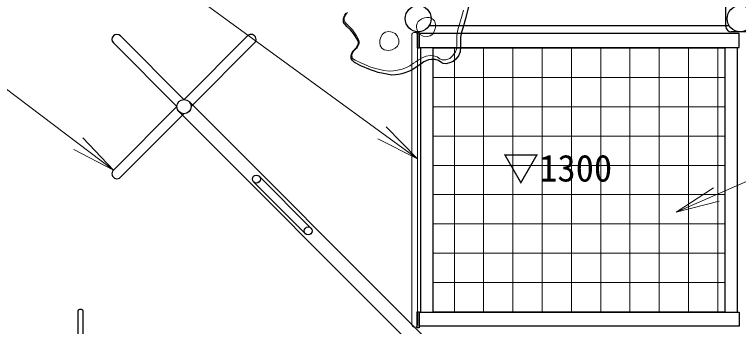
# Model space of a CAD drawing. Units: millimetres at full size, sheet at 1:60; details may follow other scales. Extents: x 900 to 24300, y 900 to 16920.
# Drawn here: x 4275 to 6749, y 13345 to 14410 of the extents above; entities that cross this region are included whole.
import ezdxf
from ezdxf.enums import TextEntityAlignment as Align

# ---------------------------------------------------------------- set-up
doc = ezdxf.new("R2010")
doc.units = ezdxf.units.MM
doc.header["$LTSCALE"] = 60
for name, color, linetype, lineweight in [('D-STR-1', 1, 'Continuous', 25), ('D-STR-2', 82, 'Continuous', 13), ('D-STR-3', 251, 'Continuous', 9), ('D-STR-HTXT', 7, 'Continuous', 13), ('D-STR-TXT', 7, 'Continuous', 13)]:
    doc.layers.add(name, color=color, linetype=linetype, lineweight=lineweight)
doc.styles.add('ＭＳ ゴシック', font='')
doc.styles.get('ＭＳ ゴシック').set_extended_font_data('MS Gothic')

# ---------------------------------------------------------------- blocks, each defined once
blk = doc.blocks.new('open_arrow')
at = {"color": 0, "linetype": 'Continuous', "lineweight": -2}
blk.add_lwpolyline([(7.5, 1.25), (0, 0), (7.5, -1.25)], dxfattribs=at)

msp = doc.modelspace()

# ---------------------------------------------------------------- linework, layer by layer
at = {"layer": 'D-STR-1'}
for p, q in [((6705.43, 14368.48), (6705.5, 15441.75)), ((6716.86, 14371.42), (5691.54, 14371.42)), ((7884.93, 14350.37), (6723.47, 14350.45)), ((4636.91, 14337.06), (4853.94, 14120.02)), ((5071.49, 14337.06), (4854.46, 14120.02)), ((4612.86, 14313.02), (4829.9, 14095.98)), ((5095.53, 14313.02), (4878.5, 14095.98)), ((5662.85, 13394.57), (5662.85, 14296.87)), ((5705.55, 13394.57), (5705.55, 14296.87)), ((6702.85, 13394.57), (6702.85, 14296.87)), ((6745.55, 13394.57), (6745.55, 14296.87)), ((4871.38, 14112.91), (5671.38, 13312.91)), ((4612.86, 13878.43), (4829.9, 14095.47)), ((4837.02, 14078.54), (5637.02, 13278.54)), ((4636.91, 13854.39), (4853.94, 14071.42)), ((5111.3, 13857.85), (5288.08, 13681.08)), ((5092.07, 13838.62), (5268.85, 13661.84)), ((4491.2, 13397.22), (4491.2, 12094.22)), ((4504.2, 13403.22), (4497.2, 13403.22)), ((4510.2, 12094.22), (4510.2, 13397.22))]:
    msp.add_line(p, q, dxfattribs=at)
msp.add_lwpolyline([(5829.39, 14450.28), (5817.44, 14399.37), (5806.59, 14363.51), (5802.33, 14349.15), (5799.23, 14333.02), (5799.46, 14320.95), (5799.37, 14299.54), (5797.42, 14282.01), (5792.45, 14269.24), (5783.04, 14256.91), (5774.29, 14249.63), (5764.72, 14245.71), (5750.44, 14242.02), (5739.84, 14243.08), (5734.78, 14245.43), (5724.02, 14252.88), (5712.41, 14256.33), (5700.12, 14256.75), (5689.79, 14254.74), (5674, 14248.05), (5662.98, 14240.74), (5647.54, 14230.08), (5636.09, 14222.64), (5629.42, 14219.32), (5621.49, 14215.93), (5608.61, 14210.41), (5598.77, 14207.93), (5586.75, 14204.89), (5576.92, 14204.07), (5564.36, 14203.17), (5552.69, 14205.07), (5535.92, 14208.06), (5518.03, 14212.26), (5505.4, 14216.28), (5491.38, 14220.92), (5458.72, 14234.2), (5436.38, 14246.16), (5430.02, 14252.51), (5425.89, 14259.77), (5425.1, 14268.57), (5428.02, 14278.41), (5432.09, 14285.34), (5438.81, 14292.29), (5444.6, 14297.88), (5448.62, 14304.27), (5450.64, 14311.92), (5450.38, 14314.77), (5448.84, 14319.51), (5438.15, 14338.67), (5429.82, 14349.65), (5423.4, 14357.32), (5411.71, 14368.18), (5404.31, 14375.34), (5402.4, 14377.75), (5399.61, 14383.79), (5399.05, 14389.24), (5399.08, 14394.8), (5401.05, 14401.7), (5404.18, 14408.1), (5408.8, 14414.8)], dxfattribs=at)
for points in [[(5651.2, 14296.17), (5657.2, 14296.17), (5657.2, 14351.17), (5651.2, 14351.17)], [(6751.2, 14296.87), (6751.2, 14345.47), (5657.2, 14345.47), (5657.2, 14296.87)], [(5651.2, 13395.27), (5657.2, 13395.27), (5657.2, 13340.27), (5651.2, 13340.27)], [(6751.2, 13394.57), (6751.2, 13345.97), (5657.2, 13345.97), (5657.2, 13394.57)]]:
    msp.add_lwpolyline(points, close=True, dxfattribs=at)
for centre, radius in [((5654.2, 14395.72), 44.55), ((6754.2, 14395.72), 44.55), ((4854.2, 14095.72), 24.3), ((5101.69, 13848.24), 13.6), ((5278.46, 13671.46), 13.6)]:
    msp.add_circle(centre, radius, dxfattribs=at)
for centre, radius, start, end in [((6724.33, 14369.38), 18.93, 182.70398, 265.90341), ((4624.88, 14325.04), 17, 45, 225), ((5083.51, 14325.04), 17, 314.99969, 135), ((4624.88, 13866.41), 17, 134.99977, 315.00019), ((4497.2, 13397.22), 6, 90, 180), ((4504.2, 13397.22), 6, 0, 90)]:
    msp.add_arc(centre, radius, start, end, dxfattribs=at)
at = {"layer": 'D-STR-2'}
for p, q in [((5645.95, 14348.22), (5638.95, 14348.22)), ((5632.95, 14342.22), (5632.95, 13349.22)), ((5651.95, 13349.22), (5651.95, 14342.22))]:
    msp.add_line(p, q, dxfattribs=at)
for centre, start, end in [((5638.95, 14342.22), 90, 180), ((5645.95, 14342.22), 360, 90), ((5638.95, 13349.22), 180, 270), ((5645.95, 13349.22), 270, 0)]:
    msp.add_arc(centre, 6, start, end, dxfattribs=at)
at = {"layer": 'D-STR-3'}
for p, q in [((5705.55, 14295.16), (6477.88, 14295.16)), ((5777.88, 14095.16), (5777.88, 14296.87)), ((5877.88, 14095.16), (5877.88, 14296.87)), ((5977.88, 14095.16), (5977.88, 14296.87)), ((6077.88, 14095.16), (6077.88, 14296.87)), ((6177.88, 14095.16), (6177.88, 14296.87)), ((6277.88, 14095.16), (6277.88, 14296.87)), ((6377.88, 14095.16), (6377.88, 14296.87)), ((6477.88, 14095.16), (6477.88, 14296.87)), ((6477.88, 14295.16), (6702.85, 14295.16)), ((6577.88, 14095.16), (6577.88, 14296.87)), ((6677.88, 14095.16), (6677.88, 14296.87)), ((5705.55, 14195.16), (6477.88, 14195.16)), ((6477.88, 14195.16), (6702.85, 14195.16)), ((5705.55, 14095.16), (6477.88, 14095.16)), ((5777.88, 13394.57), (5777.88, 14095.16)), ((5877.88, 13394.57), (5877.88, 14095.16)), ((5977.88, 13394.57), (5977.88, 14095.16)), ((6077.88, 13394.57), (6077.88, 14095.16)), ((6177.88, 13394.57), (6177.88, 14095.16)), ((6277.88, 13394.57), (6277.88, 14095.16)), ((6377.88, 13394.57), (6377.88, 14095.16)), ((6477.88, 13394.57), (6477.88, 14095.16)), ((6477.88, 14095.16), (6702.85, 14095.16)), ((6577.88, 13394.57), (6577.88, 14095.16)), ((6677.88, 13394.57), (6677.88, 14095.16)), ((5705.55, 13995.16), (6477.88, 13995.16)), ((6477.88, 13995.16), (6702.85, 13995.16)), ((5705.55, 13895.16), (6477.88, 13895.16)), ((6477.88, 13895.16), (6702.85, 13895.16)), ((5705.55, 13795.16), (6477.88, 13795.16)), ((6477.88, 13795.16), (6702.85, 13795.16)), ((5705.55, 13695.16), (6477.88, 13695.16)), ((6477.88, 13695.16), (6702.85, 13695.16)), ((5705.55, 13595.16), (6477.88, 13595.16)), ((6477.88, 13595.16), (6702.85, 13595.16)), ((5705.55, 13495.16), (6477.88, 13495.16)), ((6477.88, 13495.16), (6702.85, 13495.16)), ((5705.55, 13395.16), (6477.88, 13395.16)), ((6477.88, 13395.16), (6702.85, 13395.16))]:
    msp.add_line(p, q, dxfattribs=at)
msp.add_lwpolyline([(5808.66, 14424.1), (5801.95, 14399.9), (5791.53, 14365.33), (5788.6, 14353.06), (5786.67, 14338.34), (5786.75, 14320.57), (5786.39, 14307.34), (5784.78, 14292.11), (5781.68, 14282.46), (5773.06, 14269.94), (5761.88, 14259.76), (5748.39, 14255.1), (5736.26, 14254.84), (5727.94, 14258.42), (5718.98, 14264.96), (5706.33, 14269.03), (5696.9, 14269.85), (5681.41, 14267.81), (5665.2, 14261.17), (5655.86, 14255.56), (5646.58, 14248.74), (5638.81, 14243.43), (5625.42, 14235.25), (5614.41, 14228.56), (5599.12, 14223.18), (5584.19, 14220.21), (5569.42, 14217.1), (5556.13, 14216.15), (5537.01, 14218.57), (5523.22, 14222.01), (5508.78, 14225.88), (5489.24, 14231.34), (5471.65, 14238.8), (5458.19, 14244.52), (5438.65, 14253.69), (5430.09, 14260.17), (5428.46, 14262.88), (5427.76, 14271.33), (5429.42, 14277.77), (5434.67, 14286.08), (5440.77, 14292.19), (5445.37, 14296.58), (5449.71, 14303.14), (5452.44, 14310.71), (5452.75, 14318.02), (5450.74, 14324.33), (5444.12, 14336.77), (5429.88, 14357), (5420.1, 14367.93), (5411.75, 14375.68), (5406.57, 14380), (5403.36, 14384.55), (5401.51, 14390.92), (5401.64, 14397.38), (5403.18, 14402.38), (5407.02, 14409.81), (5412.84, 14416.74)], dxfattribs=at)
for points in [[(5648.58, 14371.8), (5650.6, 14378.91), (5654.76, 14385.48), (5659.83, 14390.66), (5666.64, 14395.17), (5675.51, 14398.4), (5683.99, 14399.73), (5691.96, 14399.26), (5698.2, 14397.42), (5705.01, 14393.3), (5709.78, 14387.9), (5712.75, 14381.47), (5713.97, 14375.23), (5713.68, 14365.36), (5710.62, 14354.72), (5703.97, 14343.32), (5695.65, 14336.83), (5685.32, 14334.63), (5671.37, 14336.45), (5659.24, 14343.19), (5653.98, 14349.31), (5649.91, 14359.35), (5648.72, 14366.35)], [(5523.49, 14322.19), (5526.89, 14332.85), (5532.81, 14342.78), (5541.86, 14349.75), (5554.37, 14351.75), (5565.36, 14349.98), (5575.58, 14344.83), (5583, 14337.03), (5587.86, 14323.02), (5588.07, 14312.45), (5583.3, 14302.29), (5576.01, 14294.77), (5565.79, 14289.27), (5552.23, 14286.58), (5538.34, 14289.1), (5529.74, 14295.16), (5524.33, 14304.52), (5522.9, 14312.67)]]:
    msp.add_lwpolyline(points, close=True, dxfattribs=at)
at = {"layer": 'D-STR-HTXT'}
for points in [[(5651.95, 13917.85), (4623.31, 14666.72), (4603.31, 14666.72), (3652.01, 14666.72), (4127.66, 14666.72)], [(4612.86, 13878.43), (4243.03, 14158.21), (4223.03, 14158.21), (2887.88, 14158.21), (3555.46, 14158.21)], [(6535.28, 13735.56), (7250.75, 14046.9), (7270.75, 14046.9), (9293.8, 14046.9), (8282.28, 14046.9)]]:
    msp.add_lwpolyline(points, dxfattribs=at)

# ---------------------------------------------------------------- block references
at = {"layer": 'D-STR-HTXT', "xscale": 20, "yscale": 20}
for p, rotation in [((5651.95, 13917.85), 143.9), ((4612.86, 13878.43), 142.9), ((6535.28, 13735.56), 23.5)]:
    msp.add_blockref('open_arrow', p, dxfattribs=dict(at, rotation=rotation))

# ---------------------------------------------------------------- texts
at = {"layer": 'D-STR-TXT', "style": 'ＭＳ ゴシック'}
msp.add_text('▽1300', height=91.64, dxfattribs=at).set_placement((5942.68, 13812.28), align=Align.BOTTOM_LEFT)

doc.saveas('drawing.dxf')
